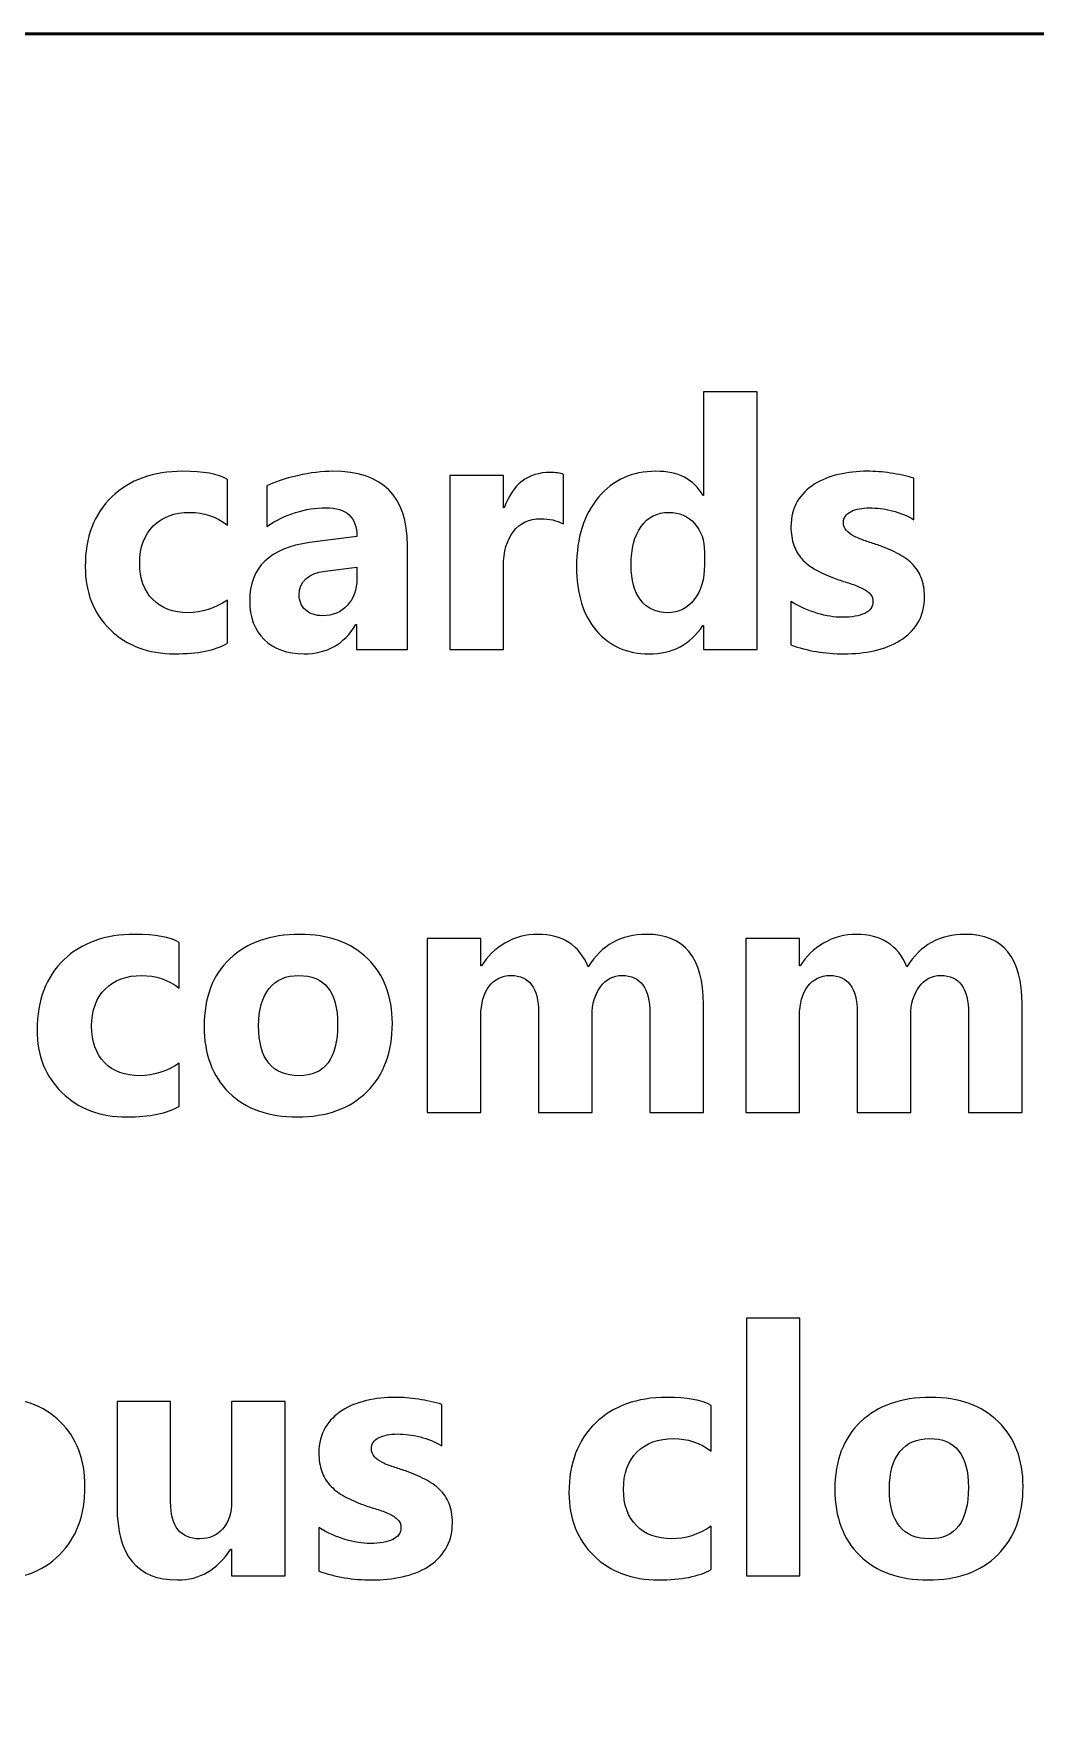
# Model space of a CAD drawing. Header units: centimetres. Extents: x -150 to 29, y -15 to 29.
# Drawn here: x -1.212 to 0.616, y -7.975 to -4.9 of the extents above; entities that cross this region are included whole.
import ezdxf

# ---------------------------------------------------------------- set-up
doc = ezdxf.new("R2010")
doc.units = ezdxf.units.CM
doc.header["$MEASUREMENT"] = 0
doc.layers.add('Layer 1', color=7, linetype='Continuous')

msp = doc.modelspace()

# ---------------------------------------------------------------- linework, layer by layer
at = {"layer": 'Layer 1', "color": 5, "lineweight": 53}
msp.add_open_spline([(-13.5, -4.9), (-13.5, -4.9), (4.5, -4.9), (4.5, -4.9), (4.5, -4.9), (4.5, -4.9), (4.5, -12.1), (4.5, -12.1), (4.5, -12.1), (4.5, -12.1), (-13.5, -12.1), (-13.5, -12.1), (-13.5, -12.1), (-13.5, -12.1), (-13.5, -4.9), (-13.5, -4.9)], degree=3, knots=[0, 0, 0, 0, 0.2, 0.2, 0.2, 0.2, 0.4, 0.4, 0.4, 0.4, 0.6, 0.6, 0.6, 0.6, 1, 1, 1, 1], dxfattribs=at)
at = {"layer": 'Layer 1', "color": 202, "lineweight": 9}
for points, knots in [([(0.10858, -6.02336), (0.10858, -6.02336), (0.01057, -6.02336), (0.01057, -6.02336), (0.01057, -6.02336), (0.01057, -6.02336), (0.01057, -5.97965), (0.01057, -5.97965), (0.01057, -5.97965), (0.01057, -5.97965), (0.00941, -5.97965), (0.00941, -5.97965), (0.00941, -5.97965), (-0.01292, -6.01394), (-0.04573, -6.03109), (-0.08891, -6.03109), (-0.08891, -6.03109), (-0.1286, -6.03109), (-0.16056, -6.01712), (-0.18469, -5.98907), (-0.18469, -5.98907), (-0.20892, -5.96113), (-0.22099, -5.92197), (-0.22099, -5.8717), (-0.22099, -5.8717), (-0.22099, -5.81921), (-0.20765, -5.77719), (-0.18098, -5.74555), (-0.18098, -5.74555), (-0.15431, -5.7139), (-0.11939, -5.69813), (-0.07621, -5.69813), (-0.07621, -5.69813), (-0.03525, -5.69813), (-0.00678, -5.71274), (0.00941, -5.74216), (0.00941, -5.74216), (0.00941, -5.74216), (0.01057, -5.74216), (0.01057, -5.74216), (0.01057, -5.74216), (0.01057, -5.74216), (0.01057, -5.55335), (0.01057, -5.55335), (0.01057, -5.55335), (0.01057, -5.55335), (0.10858, -5.55335), (0.10858, -5.55335), (0.10858, -5.55335), (0.10858, -5.55335), (0.10858, -6.02336), (0.10858, -6.02336)], [0, 0, 0, 0, 0.0714286, 0.0714286, 0.0714286, 0.0714286, 0.1428571, 0.1428571, 0.1428571, 0.1428571, 0.2142857, 0.2142857, 0.2142857, 0.2142857, 0.2857143, 0.2857143, 0.2857143, 0.2857143, 0.3571429, 0.3571429, 0.3571429, 0.3571429, 0.4285714, 0.4285714, 0.4285714, 0.4285714, 0.5, 0.5, 0.5, 0.5, 0.5714286, 0.5714286, 0.5714286, 0.5714286, 0.6428571, 0.6428571, 0.6428571, 0.6428571, 0.7142857, 0.7142857, 0.7142857, 0.7142857, 0.7857143, 0.7857143, 0.7857143, 0.7857143, 0.8571429, 0.8571429, 0.8571429, 0.8571429, 1, 1, 1, 1]), ([(-0.85822, -6.01193), (-0.88033, -6.02474), (-0.9123, -6.03109), (-0.95399, -6.03109), (-0.95399, -6.03109), (-1.00278, -6.03109), (-1.04226, -6.01637), (-1.07242, -5.98674), (-1.07242, -5.98674), (-1.10258, -5.95721), (-1.11772, -5.91911), (-1.11772, -5.87234), (-1.11772, -5.87234), (-1.11772, -5.81836), (-1.10153, -5.77592), (-1.06925, -5.74481), (-1.06925, -5.74481), (-1.03686, -5.71369), (-0.99358, -5.69813), (-0.93939, -5.69813), (-0.93939, -5.69813), (-0.90203, -5.69813), (-0.87494, -5.70311), (-0.85822, -5.71295), (-0.85822, -5.71295), (-0.85822, -5.71295), (-0.85822, -5.79614), (-0.85822, -5.79614), (-0.85822, -5.79614), (-0.87864, -5.78079), (-0.9015, -5.77317), (-0.92669, -5.77317), (-0.92669, -5.77317), (-0.95484, -5.77317), (-0.97707, -5.78132), (-0.99358, -5.79783), (-0.99358, -5.79783), (-1.00998, -5.81423), (-1.01824, -5.83688), (-1.01824, -5.86588), (-1.01824, -5.86588), (-1.01824, -5.89393), (-1.0103, -5.91604), (-0.99463, -5.93203), (-0.99463, -5.93203), (-0.97897, -5.94811), (-0.95728, -5.95605), (-0.92986, -5.95605), (-0.92986, -5.95605), (-0.90542, -5.95605), (-0.8816, -5.94843), (-0.85822, -5.93308), (-0.85822, -5.93308), (-0.85822, -5.93308), (-0.85822, -6.01193), (-0.85822, -6.01193)], [0, 0, 0, 0, 0.0666667, 0.0666667, 0.0666667, 0.0666667, 0.1333333, 0.1333333, 0.1333333, 0.1333333, 0.2, 0.2, 0.2, 0.2, 0.2666667, 0.2666667, 0.2666667, 0.2666667, 0.3333333, 0.3333333, 0.3333333, 0.3333333, 0.4, 0.4, 0.4, 0.4, 0.4666667, 0.4666667, 0.4666667, 0.4666667, 0.5333333, 0.5333333, 0.5333333, 0.5333333, 0.6, 0.6, 0.6, 0.6, 0.6666667, 0.6666667, 0.6666667, 0.6666667, 0.7333333, 0.7333333, 0.7333333, 0.7333333, 0.8, 0.8, 0.8, 0.8, 0.8666667, 0.8666667, 0.8666667, 0.8666667, 1, 1, 1, 1]), ([(-0.52981, -6.02336), (-0.52981, -6.02336), (-0.62252, -6.02336), (-0.62252, -6.02336), (-0.62252, -6.02336), (-0.62252, -6.02336), (-0.62252, -5.97775), (-0.62252, -5.97775), (-0.62252, -5.97775), (-0.62252, -5.97775), (-0.62379, -5.97775), (-0.62379, -5.97775), (-0.62379, -5.97775), (-0.64507, -6.01331), (-0.67661, -6.03109), (-0.71841, -6.03109), (-0.71841, -6.03109), (-0.74921, -6.03109), (-0.77344, -6.02241), (-0.79112, -6.00494), (-0.79112, -6.00494), (-0.80879, -5.98748), (-0.81758, -5.96409), (-0.81758, -5.93499), (-0.81758, -5.93499), (-0.81758, -5.87339), (-0.78106, -5.83783), (-0.70814, -5.82831), (-0.70814, -5.82831), (-0.70814, -5.82831), (-0.62189, -5.81688), (-0.62189, -5.81688), (-0.62189, -5.81688), (-0.62189, -5.78217), (-0.64073, -5.76481), (-0.6784, -5.76481), (-0.6784, -5.76481), (-0.71619, -5.76481), (-0.75217, -5.77603), (-0.78625, -5.79857), (-0.78625, -5.79857), (-0.78625, -5.79857), (-0.78625, -5.7248), (-0.78625, -5.7248), (-0.78625, -5.7248), (-0.7726, -5.71771), (-0.75397, -5.71157), (-0.73026, -5.70618), (-0.73026, -5.70618), (-0.70666, -5.70078), (-0.68507, -5.69813), (-0.6656, -5.69813), (-0.6656, -5.69813), (-0.57511, -5.69813), (-0.52981, -5.74332), (-0.52981, -5.8336), (-0.52981, -5.8336), (-0.52981, -5.8336), (-0.52981, -6.02336), (-0.52981, -6.02336)], [0, 0, 0, 0, 0.0625, 0.0625, 0.0625, 0.0625, 0.125, 0.125, 0.125, 0.125, 0.1875, 0.1875, 0.1875, 0.1875, 0.25, 0.25, 0.25, 0.25, 0.3125, 0.3125, 0.3125, 0.3125, 0.375, 0.375, 0.375, 0.375, 0.4375, 0.4375, 0.4375, 0.4375, 0.5, 0.5, 0.5, 0.5, 0.5625, 0.5625, 0.5625, 0.5625, 0.625, 0.625, 0.625, 0.625, 0.6875, 0.6875, 0.6875, 0.6875, 0.75, 0.75, 0.75, 0.75, 0.8125, 0.8125, 0.8125, 0.8125, 0.875, 0.875, 0.875, 0.875, 1, 1, 1, 1]), ([(-0.24512, -5.79423), (-0.25697, -5.78777), (-0.27073, -5.7846), (-0.28639, -5.7846), (-0.28639, -5.7846), (-0.30767, -5.7846), (-0.32428, -5.79243), (-0.33635, -5.80799), (-0.33635, -5.80799), (-0.34831, -5.82365), (-0.35434, -5.84482), (-0.35434, -5.8717), (-0.35434, -5.8717), (-0.35434, -5.8717), (-0.35434, -6.02336), (-0.35434, -6.02336), (-0.35434, -6.02336), (-0.35434, -6.02336), (-0.45223, -6.02336), (-0.45223, -6.02336), (-0.45223, -6.02336), (-0.45223, -6.02336), (-0.45223, -5.70586), (-0.45223, -5.70586), (-0.45223, -5.70586), (-0.45223, -5.70586), (-0.35434, -5.70586), (-0.35434, -5.70586), (-0.35434, -5.70586), (-0.35434, -5.70586), (-0.35434, -5.76481), (-0.35434, -5.76481), (-0.35434, -5.76481), (-0.35434, -5.76481), (-0.35307, -5.76481), (-0.35307, -5.76481), (-0.35307, -5.76481), (-0.33751, -5.72173), (-0.30968, -5.70025), (-0.26935, -5.70025), (-0.26935, -5.70025), (-0.25898, -5.70025), (-0.25094, -5.70152), (-0.24512, -5.70395), (-0.24512, -5.70395), (-0.24512, -5.70395), (-0.24512, -5.79423), (-0.24512, -5.79423)], [0, 0, 0, 0, 0.0769231, 0.0769231, 0.0769231, 0.0769231, 0.1538462, 0.1538462, 0.1538462, 0.1538462, 0.2307692, 0.2307692, 0.2307692, 0.2307692, 0.3076923, 0.3076923, 0.3076923, 0.3076923, 0.3846154, 0.3846154, 0.3846154, 0.3846154, 0.4615385, 0.4615385, 0.4615385, 0.4615385, 0.5384615, 0.5384615, 0.5384615, 0.5384615, 0.6153846, 0.6153846, 0.6153846, 0.6153846, 0.6923077, 0.6923077, 0.6923077, 0.6923077, 0.7692308, 0.7692308, 0.7692308, 0.7692308, 0.8461538, 0.8461538, 0.8461538, 0.8461538, 1, 1, 1, 1]), ([(0.17028, -6.015), (0.17028, -6.015), (0.17028, -5.93562), (0.17028, -5.93562), (0.17028, -5.93562), (0.18647, -5.94536), (0.20256, -5.95256), (0.21854, -5.95732), (0.21854, -5.95732), (0.23452, -5.96208), (0.24965, -5.96441), (0.26394, -5.96441), (0.26394, -5.96441), (0.2813, -5.96441), (0.29505, -5.96208), (0.305, -5.95732), (0.305, -5.95732), (0.31506, -5.95256), (0.32003, -5.94536), (0.32003, -5.93562), (0.32003, -5.93562), (0.32003, -5.92938), (0.31781, -5.92419), (0.31326, -5.92007), (0.31326, -5.92007), (0.30871, -5.91594), (0.30289, -5.91234), (0.29569, -5.90927), (0.29569, -5.90927), (0.2886, -5.9062), (0.28077, -5.90334), (0.2723, -5.90091), (0.2723, -5.90091), (0.26383, -5.89837), (0.25568, -5.89562), (0.24785, -5.89255), (0.24785, -5.89255), (0.23526, -5.88779), (0.22415, -5.8826), (0.21451, -5.8772), (0.21451, -5.8772), (0.20488, -5.8717), (0.19684, -5.86535), (0.19028, -5.85805), (0.19028, -5.85805), (0.18382, -5.85085), (0.17885, -5.84249), (0.17546, -5.83297), (0.17546, -5.83297), (0.17208, -5.82344), (0.17028, -5.81222), (0.17028, -5.7992), (0.17028, -5.7992), (0.17028, -5.78142), (0.17419, -5.76608), (0.18192, -5.75327), (0.18192, -5.75327), (0.18964, -5.74047), (0.20002, -5.72999), (0.21293, -5.72184), (0.21293, -5.72184), (0.22584, -5.71369), (0.24066, -5.70766), (0.25727, -5.70385), (0.25727, -5.70385), (0.27389, -5.70004), (0.29124, -5.69813), (0.30924, -5.69813), (0.30924, -5.69813), (0.32331, -5.69813), (0.33749, -5.69919), (0.35199, -5.70141), (0.35199, -5.70141), (0.36649, -5.70353), (0.38078, -5.70671), (0.39485, -5.71083), (0.39485, -5.71083), (0.39485, -5.71083), (0.39485, -5.7865), (0.39485, -5.7865), (0.39485, -5.7865), (0.38237, -5.7792), (0.36914, -5.7738), (0.35496, -5.77021), (0.35496, -5.77021), (0.34077, -5.76661), (0.32691, -5.76481), (0.31326, -5.76481), (0.31326, -5.76481), (0.3068, -5.76481), (0.30077, -5.76534), (0.29516, -5.7665), (0.29516, -5.7665), (0.28944, -5.76756), (0.28436, -5.76925), (0.28003, -5.77148), (0.28003, -5.77148), (0.27569, -5.77359), (0.2723, -5.77634), (0.26987, -5.77984), (0.26987, -5.77984), (0.26733, -5.78322), (0.26616, -5.78714), (0.26616, -5.79148), (0.26616, -5.79148), (0.26616, -5.79719), (0.26796, -5.80217), (0.27166, -5.8063), (0.27166, -5.8063), (0.27547, -5.81042), (0.28024, -5.81402), (0.28627, -5.81698), (0.28627, -5.81698), (0.2923, -5.82005), (0.29897, -5.8227), (0.30627, -5.82503), (0.30627, -5.82503), (0.31357, -5.82746), (0.32088, -5.8299), (0.32818, -5.83233), (0.32818, -5.83233), (0.3412, -5.83688), (0.35294, -5.84186), (0.36353, -5.84725), (0.36353, -5.84725), (0.37401, -5.85265), (0.38311, -5.85889), (0.39062, -5.8662), (0.39062, -5.8662), (0.39814, -5.87339), (0.40396, -5.88186), (0.40798, -5.8916), (0.40798, -5.8916), (0.412, -5.90133), (0.41401, -5.91287), (0.41401, -5.92631), (0.41401, -5.92631), (0.41401, -5.94515), (0.40999, -5.96124), (0.40173, -5.97457), (0.40173, -5.97457), (0.39358, -5.98791), (0.38279, -5.9987), (0.36924, -6.00706), (0.36924, -6.00706), (0.3557, -6.01542), (0.34003, -6.02156), (0.32236, -6.02537), (0.32236, -6.02537), (0.30468, -6.02918), (0.28638, -6.03109), (0.26733, -6.03109), (0.26733, -6.03109), (0.2324, -6.03109), (0.20012, -6.02569), (0.17028, -6.015)], [0, 0, 0, 0, 0.025, 0.025, 0.025, 0.025, 0.05, 0.05, 0.05, 0.05, 0.075, 0.075, 0.075, 0.075, 0.1, 0.1, 0.1, 0.1, 0.125, 0.125, 0.125, 0.125, 0.15, 0.15, 0.15, 0.15, 0.175, 0.175, 0.175, 0.175, 0.2, 0.2, 0.2, 0.2, 0.225, 0.225, 0.225, 0.225, 0.25, 0.25, 0.25, 0.25, 0.275, 0.275, 0.275, 0.275, 0.3, 0.3, 0.3, 0.3, 0.325, 0.325, 0.325, 0.325, 0.35, 0.35, 0.35, 0.35, 0.375, 0.375, 0.375, 0.375, 0.4, 0.4, 0.4, 0.4, 0.425, 0.425, 0.425, 0.425, 0.45, 0.45, 0.45, 0.45, 0.475, 0.475, 0.475, 0.475, 0.5, 0.5, 0.5, 0.5, 0.525, 0.525, 0.525, 0.525, 0.55, 0.55, 0.55, 0.55, 0.575, 0.575, 0.575, 0.575, 0.6, 0.6, 0.6, 0.6, 0.625, 0.625, 0.625, 0.625, 0.65, 0.65, 0.65, 0.65, 0.675, 0.675, 0.675, 0.675, 0.7, 0.7, 0.7, 0.7, 0.725, 0.725, 0.725, 0.725, 0.75, 0.75, 0.75, 0.75, 0.775, 0.775, 0.775, 0.775, 0.8, 0.8, 0.8, 0.8, 0.825, 0.825, 0.825, 0.825, 0.85, 0.85, 0.85, 0.85, 0.875, 0.875, 0.875, 0.875, 0.9, 0.9, 0.9, 0.9, 0.925, 0.925, 0.925, 0.925, 0.95, 0.95, 0.95, 0.95, 1, 1, 1, 1]), ([(0.01248, -5.86895), (0.01248, -5.86895), (0.01248, -5.84503), (0.01248, -5.84503), (0.01248, -5.84503), (0.01248, -5.82439), (0.00645, -5.80725), (-0.00551, -5.7936), (-0.00551, -5.7936), (-0.01747, -5.77994), (-0.03313, -5.77317), (-0.05229, -5.77317), (-0.05229, -5.77317), (-0.07399, -5.77317), (-0.09103, -5.78164), (-0.1032, -5.79868), (-0.1032, -5.79868), (-0.11537, -5.81582), (-0.12151, -5.83921), (-0.12151, -5.86895), (-0.12151, -5.86895), (-0.12151, -5.89689), (-0.11558, -5.91837), (-0.10383, -5.9334), (-0.10383, -5.9334), (-0.09198, -5.94854), (-0.07568, -5.95605), (-0.05483, -5.95605), (-0.05483, -5.95605), (-0.03493, -5.95605), (-0.01874, -5.94811), (-0.00625, -5.93224), (-0.00625, -5.93224), (0.00624, -5.91626), (0.01248, -5.8952), (0.01248, -5.86895)], [0, 0, 0, 0, 0.1, 0.1, 0.1, 0.1, 0.2, 0.2, 0.2, 0.2, 0.3, 0.3, 0.3, 0.3, 0.4, 0.4, 0.4, 0.4, 0.5, 0.5, 0.5, 0.5, 0.6, 0.6, 0.6, 0.6, 0.7, 0.7, 0.7, 0.7, 0.8, 0.8, 0.8, 0.8, 1, 1, 1, 1]), ([(-0.62189, -5.89435), (-0.62189, -5.89435), (-0.62189, -5.87297), (-0.62189, -5.87297), (-0.62189, -5.87297), (-0.62189, -5.87297), (-0.67957, -5.88038), (-0.67957, -5.88038), (-0.67957, -5.88038), (-0.71142, -5.88451), (-0.7273, -5.8989), (-0.7273, -5.92356), (-0.7273, -5.92356), (-0.7273, -5.93467), (-0.72349, -5.94388), (-0.71576, -5.95097), (-0.71576, -5.95097), (-0.70793, -5.95806), (-0.69745, -5.96166), (-0.68423, -5.96166), (-0.68423, -5.96166), (-0.66581, -5.96166), (-0.65089, -5.95531), (-0.63925, -5.94261), (-0.63925, -5.94261), (-0.62771, -5.92991), (-0.62189, -5.91382), (-0.62189, -5.89435)], [0, 0, 0, 0, 0.125, 0.125, 0.125, 0.125, 0.25, 0.25, 0.25, 0.25, 0.375, 0.375, 0.375, 0.375, 0.5, 0.5, 0.5, 0.5, 0.625, 0.625, 0.625, 0.625, 0.75, 0.75, 0.75, 0.75, 1, 1, 1, 1]), ([(-0.94606, -6.85659), (-0.96817, -6.8694), (-1.00014, -6.87575), (-1.04183, -6.87575), (-1.04183, -6.87575), (-1.09062, -6.87575), (-1.1301, -6.86103), (-1.16026, -6.8314), (-1.16026, -6.8314), (-1.19042, -6.80187), (-1.20556, -6.76377), (-1.20556, -6.717), (-1.20556, -6.717), (-1.20556, -6.66302), (-1.18937, -6.62058), (-1.15709, -6.58947), (-1.15709, -6.58947), (-1.1247, -6.55835), (-1.08142, -6.54279), (-1.02723, -6.54279), (-1.02723, -6.54279), (-0.98987, -6.54279), (-0.96278, -6.54777), (-0.94606, -6.55761), (-0.94606, -6.55761), (-0.94606, -6.55761), (-0.94606, -6.6408), (-0.94606, -6.6408), (-0.94606, -6.6408), (-0.96648, -6.62545), (-0.98934, -6.61783), (-1.01453, -6.61783), (-1.01453, -6.61783), (-1.04268, -6.61783), (-1.06491, -6.62598), (-1.08142, -6.64249), (-1.08142, -6.64249), (-1.09782, -6.65889), (-1.10608, -6.68154), (-1.10608, -6.71054), (-1.10608, -6.71054), (-1.10608, -6.73859), (-1.09814, -6.7607), (-1.08247, -6.77669), (-1.08247, -6.77669), (-1.06681, -6.79277), (-1.04512, -6.80071), (-1.0177, -6.80071), (-1.0177, -6.80071), (-0.99326, -6.80071), (-0.96944, -6.79309), (-0.94606, -6.77774), (-0.94606, -6.77774), (-0.94606, -6.77774), (-0.94606, -6.85659), (-0.94606, -6.85659)], [0, 0, 0, 0, 0.0666667, 0.0666667, 0.0666667, 0.0666667, 0.1333333, 0.1333333, 0.1333333, 0.1333333, 0.2, 0.2, 0.2, 0.2, 0.2666667, 0.2666667, 0.2666667, 0.2666667, 0.3333333, 0.3333333, 0.3333333, 0.3333333, 0.4, 0.4, 0.4, 0.4, 0.4666667, 0.4666667, 0.4666667, 0.4666667, 0.5333333, 0.5333333, 0.5333333, 0.5333333, 0.6, 0.6, 0.6, 0.6, 0.6666667, 0.6666667, 0.6666667, 0.6666667, 0.7333333, 0.7333333, 0.7333333, 0.7333333, 0.8, 0.8, 0.8, 0.8, 0.8666667, 0.8666667, 0.8666667, 0.8666667, 1, 1, 1, 1]), ([(-0.73058, -6.87575), (-0.7835, -6.87575), (-0.82509, -6.86093), (-0.85536, -6.8313), (-0.85536, -6.8313), (-0.88562, -6.80166), (-0.90076, -6.76134), (-0.90076, -6.71054), (-0.90076, -6.71054), (-0.90076, -6.65805), (-0.8851, -6.61688), (-0.85366, -6.58724), (-0.85366, -6.58724), (-0.82223, -6.55761), (-0.77969, -6.54279), (-0.72624, -6.54279), (-0.72624, -6.54279), (-0.67353, -6.54279), (-0.63215, -6.55761), (-0.6022, -6.58724), (-0.6022, -6.58724), (-0.57225, -6.61688), (-0.55722, -6.65614), (-0.55722, -6.70493), (-0.55722, -6.70493), (-0.55722, -6.75764), (-0.57268, -6.79933), (-0.60358, -6.82992), (-0.60358, -6.82992), (-0.63448, -6.86051), (-0.67682, -6.87575), (-0.73058, -6.87575)], [0, 0, 0, 0, 0.1111111, 0.1111111, 0.1111111, 0.1111111, 0.2222222, 0.2222222, 0.2222222, 0.2222222, 0.3333333, 0.3333333, 0.3333333, 0.3333333, 0.4444444, 0.4444444, 0.4444444, 0.4444444, 0.5555556, 0.5555556, 0.5555556, 0.5555556, 0.6666667, 0.6666667, 0.6666667, 0.6666667, 0.7777778, 0.7777778, 0.7777778, 0.7777778, 1, 1, 1, 1]), ([(0.01047, -6.86802), (0.01047, -6.86802), (-0.08721, -6.86802), (-0.08721, -6.86802), (-0.08721, -6.86802), (-0.08721, -6.86802), (-0.08721, -6.68694), (-0.08721, -6.68694), (-0.08721, -6.68694), (-0.08721, -6.6408), (-0.10415, -6.61783), (-0.13801, -6.61783), (-0.13801, -6.61783), (-0.1541, -6.61783), (-0.16722, -6.62471), (-0.17738, -6.63857), (-0.17738, -6.63857), (-0.18754, -6.65244), (-0.19262, -6.66969), (-0.19262, -6.69033), (-0.19262, -6.69033), (-0.19262, -6.69033), (-0.19262, -6.86802), (-0.19262, -6.86802), (-0.19262, -6.86802), (-0.19262, -6.86802), (-0.29052, -6.86802), (-0.29052, -6.86802), (-0.29052, -6.86802), (-0.29052, -6.86802), (-0.29052, -6.68503), (-0.29052, -6.68503), (-0.29052, -6.68503), (-0.29052, -6.64027), (-0.30724, -6.61783), (-0.34047, -6.61783), (-0.34047, -6.61783), (-0.3572, -6.61783), (-0.37064, -6.62439), (-0.38058, -6.63762), (-0.38058, -6.63762), (-0.39064, -6.65085), (-0.39572, -6.66884), (-0.39572, -6.6916), (-0.39572, -6.6916), (-0.39572, -6.6916), (-0.39572, -6.86802), (-0.39572, -6.86802), (-0.39572, -6.86802), (-0.39572, -6.86802), (-0.49361, -6.86802), (-0.49361, -6.86802), (-0.49361, -6.86802), (-0.49361, -6.86802), (-0.49361, -6.55052), (-0.49361, -6.55052), (-0.49361, -6.55052), (-0.49361, -6.55052), (-0.39572, -6.55052), (-0.39572, -6.55052), (-0.39572, -6.55052), (-0.39572, -6.55052), (-0.39572, -6.60016), (-0.39572, -6.60016), (-0.39572, -6.60016), (-0.39572, -6.60016), (-0.39445, -6.60016), (-0.39445, -6.60016), (-0.39445, -6.60016), (-0.38429, -6.58322), (-0.37011, -6.56936), (-0.3518, -6.55877), (-0.3518, -6.55877), (-0.33349, -6.54809), (-0.31349, -6.54279), (-0.29179, -6.54279), (-0.29179, -6.54279), (-0.24692, -6.54279), (-0.21623, -6.56248), (-0.19972, -6.60195), (-0.19972, -6.60195), (-0.17548, -6.56248), (-0.14003, -6.54279), (-0.09304, -6.54279), (-0.09304, -6.54279), (-0.02403, -6.54279), (0.01047, -6.58534), (0.01047, -6.67053), (0.01047, -6.67053), (0.01047, -6.67053), (0.01047, -6.86802), (0.01047, -6.86802)], [0, 0, 0, 0, 0.0416667, 0.0416667, 0.0416667, 0.0416667, 0.0833333, 0.0833333, 0.0833333, 0.0833333, 0.125, 0.125, 0.125, 0.125, 0.1666667, 0.1666667, 0.1666667, 0.1666667, 0.2083333, 0.2083333, 0.2083333, 0.2083333, 0.25, 0.25, 0.25, 0.25, 0.2916667, 0.2916667, 0.2916667, 0.2916667, 0.3333333, 0.3333333, 0.3333333, 0.3333333, 0.375, 0.375, 0.375, 0.375, 0.4166667, 0.4166667, 0.4166667, 0.4166667, 0.4583333, 0.4583333, 0.4583333, 0.4583333, 0.5, 0.5, 0.5, 0.5, 0.5416667, 0.5416667, 0.5416667, 0.5416667, 0.5833333, 0.5833333, 0.5833333, 0.5833333, 0.625, 0.625, 0.625, 0.625, 0.6666667, 0.6666667, 0.6666667, 0.6666667, 0.7083333, 0.7083333, 0.7083333, 0.7083333, 0.75, 0.75, 0.75, 0.75, 0.7916667, 0.7916667, 0.7916667, 0.7916667, 0.8333333, 0.8333333, 0.8333333, 0.8333333, 0.875, 0.875, 0.875, 0.875, 0.9166667, 0.9166667, 0.9166667, 0.9166667, 1, 1, 1, 1]), ([(0.59213, -6.86802), (0.59213, -6.86802), (0.49445, -6.86802), (0.49445, -6.86802), (0.49445, -6.86802), (0.49445, -6.86802), (0.49445, -6.68694), (0.49445, -6.68694), (0.49445, -6.68694), (0.49445, -6.6408), (0.47751, -6.61783), (0.44365, -6.61783), (0.44365, -6.61783), (0.42756, -6.61783), (0.41444, -6.62471), (0.40428, -6.63857), (0.40428, -6.63857), (0.39412, -6.65244), (0.38904, -6.66969), (0.38904, -6.69033), (0.38904, -6.69033), (0.38904, -6.69033), (0.38904, -6.86802), (0.38904, -6.86802), (0.38904, -6.86802), (0.38904, -6.86802), (0.29114, -6.86802), (0.29114, -6.86802), (0.29114, -6.86802), (0.29114, -6.86802), (0.29114, -6.68503), (0.29114, -6.68503), (0.29114, -6.68503), (0.29114, -6.64027), (0.27442, -6.61783), (0.24119, -6.61783), (0.24119, -6.61783), (0.22446, -6.61783), (0.21102, -6.62439), (0.20108, -6.63762), (0.20108, -6.63762), (0.19102, -6.65085), (0.18594, -6.66884), (0.18594, -6.6916), (0.18594, -6.6916), (0.18594, -6.6916), (0.18594, -6.86802), (0.18594, -6.86802), (0.18594, -6.86802), (0.18594, -6.86802), (0.08805, -6.86802), (0.08805, -6.86802), (0.08805, -6.86802), (0.08805, -6.86802), (0.08805, -6.55052), (0.08805, -6.55052), (0.08805, -6.55052), (0.08805, -6.55052), (0.18594, -6.55052), (0.18594, -6.55052), (0.18594, -6.55052), (0.18594, -6.55052), (0.18594, -6.60016), (0.18594, -6.60016), (0.18594, -6.60016), (0.18594, -6.60016), (0.18721, -6.60016), (0.18721, -6.60016), (0.18721, -6.60016), (0.19737, -6.58322), (0.21155, -6.56936), (0.22986, -6.55877), (0.22986, -6.55877), (0.24817, -6.54809), (0.26817, -6.54279), (0.28987, -6.54279), (0.28987, -6.54279), (0.33474, -6.54279), (0.36543, -6.56248), (0.38194, -6.60195), (0.38194, -6.60195), (0.40618, -6.56248), (0.44163, -6.54279), (0.48862, -6.54279), (0.48862, -6.54279), (0.55763, -6.54279), (0.59213, -6.58534), (0.59213, -6.67053), (0.59213, -6.67053), (0.59213, -6.67053), (0.59213, -6.86802), (0.59213, -6.86802)], [0, 0, 0, 0, 0.0416667, 0.0416667, 0.0416667, 0.0416667, 0.0833333, 0.0833333, 0.0833333, 0.0833333, 0.125, 0.125, 0.125, 0.125, 0.1666667, 0.1666667, 0.1666667, 0.1666667, 0.2083333, 0.2083333, 0.2083333, 0.2083333, 0.25, 0.25, 0.25, 0.25, 0.2916667, 0.2916667, 0.2916667, 0.2916667, 0.3333333, 0.3333333, 0.3333333, 0.3333333, 0.375, 0.375, 0.375, 0.375, 0.4166667, 0.4166667, 0.4166667, 0.4166667, 0.4583333, 0.4583333, 0.4583333, 0.4583333, 0.5, 0.5, 0.5, 0.5, 0.5416667, 0.5416667, 0.5416667, 0.5416667, 0.5833333, 0.5833333, 0.5833333, 0.5833333, 0.625, 0.625, 0.625, 0.625, 0.6666667, 0.6666667, 0.6666667, 0.6666667, 0.7083333, 0.7083333, 0.7083333, 0.7083333, 0.75, 0.75, 0.75, 0.75, 0.7916667, 0.7916667, 0.7916667, 0.7916667, 0.8333333, 0.8333333, 0.8333333, 0.8333333, 0.875, 0.875, 0.875, 0.875, 0.9166667, 0.9166667, 0.9166667, 0.9166667, 1, 1, 1, 1]), ([(-0.72804, -6.61783), (-0.75122, -6.61783), (-0.76921, -6.62577), (-0.78201, -6.64164), (-0.78201, -6.64164), (-0.79482, -6.65762), (-0.80128, -6.68017), (-0.80128, -6.70927), (-0.80128, -6.70927), (-0.80128, -6.77023), (-0.77662, -6.80071), (-0.7274, -6.80071), (-0.7274, -6.80071), (-0.68052, -6.80071), (-0.65702, -6.76938), (-0.65702, -6.70684), (-0.65702, -6.70684), (-0.65702, -6.64746), (-0.68073, -6.61783), (-0.72804, -6.61783)], [0, 0, 0, 0, 0.1666667, 0.1666667, 0.1666667, 0.1666667, 0.3333333, 0.3333333, 0.3333333, 0.3333333, 0.5, 0.5, 0.5, 0.5, 0.6666667, 0.6666667, 0.6666667, 0.6666667, 1, 1, 1, 1]), ([(0.18679, -7.71268), (0.18679, -7.71268), (0.0889, -7.71268), (0.0889, -7.71268), (0.0889, -7.71268), (0.0889, -7.71268), (0.0889, -7.24267), (0.0889, -7.24267), (0.0889, -7.24267), (0.0889, -7.24267), (0.18679, -7.24267), (0.18679, -7.24267), (0.18679, -7.24267), (0.18679, -7.24267), (0.18679, -7.71268), (0.18679, -7.71268)], [0, 0, 0, 0, 0.2, 0.2, 0.2, 0.2, 0.4, 0.4, 0.4, 0.4, 0.6, 0.6, 0.6, 0.6, 1, 1, 1, 1]), ([(-1.2916, -7.72041), (-1.34452, -7.72041), (-1.38611, -7.70559), (-1.41638, -7.67596), (-1.41638, -7.67596), (-1.44664, -7.64632), (-1.46178, -7.606), (-1.46178, -7.5552), (-1.46178, -7.5552), (-1.46178, -7.50271), (-1.44612, -7.46154), (-1.41468, -7.4319), (-1.41468, -7.4319), (-1.38325, -7.40227), (-1.34071, -7.38745), (-1.28726, -7.38745), (-1.28726, -7.38745), (-1.23455, -7.38745), (-1.19317, -7.40227), (-1.16322, -7.4319), (-1.16322, -7.4319), (-1.13327, -7.46154), (-1.11824, -7.5008), (-1.11824, -7.54959), (-1.11824, -7.54959), (-1.11824, -7.6023), (-1.1337, -7.64399), (-1.1646, -7.67458), (-1.1646, -7.67458), (-1.1955, -7.70517), (-1.23784, -7.72041), (-1.2916, -7.72041)], [0, 0, 0, 0, 0.1111111, 0.1111111, 0.1111111, 0.1111111, 0.2222222, 0.2222222, 0.2222222, 0.2222222, 0.3333333, 0.3333333, 0.3333333, 0.3333333, 0.4444444, 0.4444444, 0.4444444, 0.4444444, 0.5555556, 0.5555556, 0.5555556, 0.5555556, 0.6666667, 0.6666667, 0.6666667, 0.6666667, 0.7777778, 0.7777778, 0.7777778, 0.7777778, 1, 1, 1, 1]), ([(-0.75301, -7.71268), (-0.75301, -7.71268), (-0.85069, -7.71268), (-0.85069, -7.71268), (-0.85069, -7.71268), (-0.85069, -7.71268), (-0.85069, -7.66431), (-0.85069, -7.66431), (-0.85069, -7.66431), (-0.85069, -7.66431), (-0.85218, -7.66431), (-0.85218, -7.66431), (-0.85218, -7.66431), (-0.87641, -7.70167), (-0.90869, -7.72041), (-0.94922, -7.72041), (-0.94922, -7.72041), (-1.02288, -7.72041), (-1.05961, -7.67585), (-1.05961, -7.58674), (-1.05961, -7.58674), (-1.05961, -7.58674), (-1.05961, -7.39518), (-1.05961, -7.39518), (-1.05961, -7.39518), (-1.05961, -7.39518), (-0.96192, -7.39518), (-0.96192, -7.39518), (-0.96192, -7.39518), (-0.96192, -7.39518), (-0.96192, -7.57806), (-0.96192, -7.57806), (-0.96192, -7.57806), (-0.96192, -7.62293), (-0.94414, -7.64537), (-0.90858, -7.64537), (-0.90858, -7.64537), (-0.89102, -7.64537), (-0.87705, -7.63923), (-0.86646, -7.62695), (-0.86646, -7.62695), (-0.85588, -7.61468), (-0.85069, -7.59796), (-0.85069, -7.5769), (-0.85069, -7.5769), (-0.85069, -7.5769), (-0.85069, -7.39518), (-0.85069, -7.39518), (-0.85069, -7.39518), (-0.85069, -7.39518), (-0.75301, -7.39518), (-0.75301, -7.39518), (-0.75301, -7.39518), (-0.75301, -7.39518), (-0.75301, -7.71268), (-0.75301, -7.71268)], [0, 0, 0, 0, 0.0666667, 0.0666667, 0.0666667, 0.0666667, 0.1333333, 0.1333333, 0.1333333, 0.1333333, 0.2, 0.2, 0.2, 0.2, 0.2666667, 0.2666667, 0.2666667, 0.2666667, 0.3333333, 0.3333333, 0.3333333, 0.3333333, 0.4, 0.4, 0.4, 0.4, 0.4666667, 0.4666667, 0.4666667, 0.4666667, 0.5333333, 0.5333333, 0.5333333, 0.5333333, 0.6, 0.6, 0.6, 0.6, 0.6666667, 0.6666667, 0.6666667, 0.6666667, 0.7333333, 0.7333333, 0.7333333, 0.7333333, 0.8, 0.8, 0.8, 0.8, 0.8666667, 0.8666667, 0.8666667, 0.8666667, 1, 1, 1, 1]), ([(-0.6913, -7.70432), (-0.6913, -7.70432), (-0.6913, -7.62494), (-0.6913, -7.62494), (-0.6913, -7.62494), (-0.67511, -7.63468), (-0.65902, -7.64188), (-0.64304, -7.64664), (-0.64304, -7.64664), (-0.62706, -7.6514), (-0.61193, -7.65373), (-0.59764, -7.65373), (-0.59764, -7.65373), (-0.58028, -7.65373), (-0.56653, -7.6514), (-0.55658, -7.64664), (-0.55658, -7.64664), (-0.54652, -7.64188), (-0.54155, -7.63468), (-0.54155, -7.62494), (-0.54155, -7.62494), (-0.54155, -7.6187), (-0.54377, -7.61351), (-0.54832, -7.60939), (-0.54832, -7.60939), (-0.55287, -7.60526), (-0.55869, -7.60166), (-0.56589, -7.59859), (-0.56589, -7.59859), (-0.57298, -7.59552), (-0.58081, -7.59266), (-0.58928, -7.59023), (-0.58928, -7.59023), (-0.59775, -7.58769), (-0.6059, -7.58494), (-0.61373, -7.58187), (-0.61373, -7.58187), (-0.62632, -7.57711), (-0.63743, -7.57192), (-0.64707, -7.56652), (-0.64707, -7.56652), (-0.6567, -7.56102), (-0.66474, -7.55467), (-0.6713, -7.54737), (-0.6713, -7.54737), (-0.67776, -7.54017), (-0.68273, -7.53181), (-0.68612, -7.52229), (-0.68612, -7.52229), (-0.6895, -7.51276), (-0.6913, -7.50154), (-0.6913, -7.48852), (-0.6913, -7.48852), (-0.6913, -7.47074), (-0.68739, -7.4554), (-0.67966, -7.44259), (-0.67966, -7.44259), (-0.67194, -7.42979), (-0.66156, -7.41931), (-0.64865, -7.41116), (-0.64865, -7.41116), (-0.63574, -7.40301), (-0.62092, -7.39698), (-0.60431, -7.39317), (-0.60431, -7.39317), (-0.58769, -7.38936), (-0.57034, -7.38745), (-0.55234, -7.38745), (-0.55234, -7.38745), (-0.53827, -7.38745), (-0.52409, -7.38851), (-0.50959, -7.39073), (-0.50959, -7.39073), (-0.49509, -7.39285), (-0.4808, -7.39603), (-0.46673, -7.40015), (-0.46673, -7.40015), (-0.46673, -7.40015), (-0.46673, -7.47582), (-0.46673, -7.47582), (-0.46673, -7.47582), (-0.47921, -7.46852), (-0.49244, -7.46312), (-0.50662, -7.45953), (-0.50662, -7.45953), (-0.52081, -7.45593), (-0.53467, -7.45413), (-0.54832, -7.45413), (-0.54832, -7.45413), (-0.55478, -7.45413), (-0.56081, -7.45466), (-0.56642, -7.45582), (-0.56642, -7.45582), (-0.57214, -7.45688), (-0.57722, -7.45857), (-0.58155, -7.4608), (-0.58155, -7.4608), (-0.58589, -7.46291), (-0.58928, -7.46566), (-0.59171, -7.46916), (-0.59171, -7.46916), (-0.59425, -7.47254), (-0.59542, -7.47646), (-0.59542, -7.4808), (-0.59542, -7.4808), (-0.59542, -7.48651), (-0.59362, -7.49149), (-0.58992, -7.49562), (-0.58992, -7.49562), (-0.58611, -7.49974), (-0.58134, -7.50334), (-0.57531, -7.5063), (-0.57531, -7.5063), (-0.56928, -7.50937), (-0.56261, -7.51202), (-0.55531, -7.51435), (-0.55531, -7.51435), (-0.54801, -7.51678), (-0.5407, -7.51922), (-0.5334, -7.52165), (-0.5334, -7.52165), (-0.52038, -7.5262), (-0.50864, -7.53118), (-0.49805, -7.53657), (-0.49805, -7.53657), (-0.48757, -7.54197), (-0.47847, -7.54821), (-0.47096, -7.55552), (-0.47096, -7.55552), (-0.46344, -7.56271), (-0.45762, -7.57118), (-0.4536, -7.58092), (-0.4536, -7.58092), (-0.44958, -7.59065), (-0.44757, -7.60219), (-0.44757, -7.61563), (-0.44757, -7.61563), (-0.44757, -7.63447), (-0.45159, -7.65056), (-0.45985, -7.66389), (-0.45985, -7.66389), (-0.468, -7.67723), (-0.47879, -7.68802), (-0.49234, -7.69638), (-0.49234, -7.69638), (-0.50588, -7.70474), (-0.52155, -7.71088), (-0.53922, -7.71469), (-0.53922, -7.71469), (-0.5569, -7.7185), (-0.5752, -7.72041), (-0.59425, -7.72041), (-0.59425, -7.72041), (-0.62918, -7.72041), (-0.66146, -7.71501), (-0.6913, -7.70432)], [0, 0, 0, 0, 0.025, 0.025, 0.025, 0.025, 0.05, 0.05, 0.05, 0.05, 0.075, 0.075, 0.075, 0.075, 0.1, 0.1, 0.1, 0.1, 0.125, 0.125, 0.125, 0.125, 0.15, 0.15, 0.15, 0.15, 0.175, 0.175, 0.175, 0.175, 0.2, 0.2, 0.2, 0.2, 0.225, 0.225, 0.225, 0.225, 0.25, 0.25, 0.25, 0.25, 0.275, 0.275, 0.275, 0.275, 0.3, 0.3, 0.3, 0.3, 0.325, 0.325, 0.325, 0.325, 0.35, 0.35, 0.35, 0.35, 0.375, 0.375, 0.375, 0.375, 0.4, 0.4, 0.4, 0.4, 0.425, 0.425, 0.425, 0.425, 0.45, 0.45, 0.45, 0.45, 0.475, 0.475, 0.475, 0.475, 0.5, 0.5, 0.5, 0.5, 0.525, 0.525, 0.525, 0.525, 0.55, 0.55, 0.55, 0.55, 0.575, 0.575, 0.575, 0.575, 0.6, 0.6, 0.6, 0.6, 0.625, 0.625, 0.625, 0.625, 0.65, 0.65, 0.65, 0.65, 0.675, 0.675, 0.675, 0.675, 0.7, 0.7, 0.7, 0.7, 0.725, 0.725, 0.725, 0.725, 0.75, 0.75, 0.75, 0.75, 0.775, 0.775, 0.775, 0.775, 0.8, 0.8, 0.8, 0.8, 0.825, 0.825, 0.825, 0.825, 0.85, 0.85, 0.85, 0.85, 0.875, 0.875, 0.875, 0.875, 0.9, 0.9, 0.9, 0.9, 0.925, 0.925, 0.925, 0.925, 0.95, 0.95, 0.95, 0.95, 1, 1, 1, 1]), ([(0.02465, -7.70125), (0.00254, -7.71406), (-0.02943, -7.72041), (-0.07112, -7.72041), (-0.07112, -7.72041), (-0.11991, -7.72041), (-0.15939, -7.70569), (-0.18955, -7.67606), (-0.18955, -7.67606), (-0.21971, -7.64653), (-0.23485, -7.60843), (-0.23485, -7.56166), (-0.23485, -7.56166), (-0.23485, -7.50768), (-0.21866, -7.46524), (-0.18638, -7.43413), (-0.18638, -7.43413), (-0.15399, -7.40301), (-0.11071, -7.38745), (-0.05652, -7.38745), (-0.05652, -7.38745), (-0.01916, -7.38745), (0.00793, -7.39243), (0.02465, -7.40227), (0.02465, -7.40227), (0.02465, -7.40227), (0.02465, -7.48546), (0.02465, -7.48546), (0.02465, -7.48546), (0.00423, -7.47011), (-0.01863, -7.46249), (-0.04382, -7.46249), (-0.04382, -7.46249), (-0.07197, -7.46249), (-0.0942, -7.47064), (-0.11071, -7.48715), (-0.11071, -7.48715), (-0.12711, -7.50355), (-0.13537, -7.5262), (-0.13537, -7.5552), (-0.13537, -7.5552), (-0.13537, -7.58325), (-0.12743, -7.60536), (-0.11176, -7.62135), (-0.11176, -7.62135), (-0.0961, -7.63743), (-0.07441, -7.64537), (-0.04699, -7.64537), (-0.04699, -7.64537), (-0.02255, -7.64537), (0.00127, -7.63775), (0.02465, -7.6224), (0.02465, -7.6224), (0.02465, -7.6224), (0.02465, -7.70125), (0.02465, -7.70125)], [0, 0, 0, 0, 0.0666667, 0.0666667, 0.0666667, 0.0666667, 0.1333333, 0.1333333, 0.1333333, 0.1333333, 0.2, 0.2, 0.2, 0.2, 0.2666667, 0.2666667, 0.2666667, 0.2666667, 0.3333333, 0.3333333, 0.3333333, 0.3333333, 0.4, 0.4, 0.4, 0.4, 0.4666667, 0.4666667, 0.4666667, 0.4666667, 0.5333333, 0.5333333, 0.5333333, 0.5333333, 0.6, 0.6, 0.6, 0.6, 0.6666667, 0.6666667, 0.6666667, 0.6666667, 0.7333333, 0.7333333, 0.7333333, 0.7333333, 0.8, 0.8, 0.8, 0.8, 0.8666667, 0.8666667, 0.8666667, 0.8666667, 1, 1, 1, 1]), ([(0.42058, -7.72041), (0.36766, -7.72041), (0.32607, -7.70559), (0.2958, -7.67596), (0.2958, -7.67596), (0.26554, -7.64632), (0.2504, -7.606), (0.2504, -7.5552), (0.2504, -7.5552), (0.2504, -7.50271), (0.26606, -7.46154), (0.2975, -7.4319), (0.2975, -7.4319), (0.32893, -7.40227), (0.37147, -7.38745), (0.42492, -7.38745), (0.42492, -7.38745), (0.47763, -7.38745), (0.51901, -7.40227), (0.54896, -7.4319), (0.54896, -7.4319), (0.57891, -7.46154), (0.59394, -7.5008), (0.59394, -7.54959), (0.59394, -7.54959), (0.59394, -7.6023), (0.57848, -7.64399), (0.54758, -7.67458), (0.54758, -7.67458), (0.51668, -7.70517), (0.47434, -7.72041), (0.42058, -7.72041)], [0, 0, 0, 0, 0.1111111, 0.1111111, 0.1111111, 0.1111111, 0.2222222, 0.2222222, 0.2222222, 0.2222222, 0.3333333, 0.3333333, 0.3333333, 0.3333333, 0.4444444, 0.4444444, 0.4444444, 0.4444444, 0.5555556, 0.5555556, 0.5555556, 0.5555556, 0.6666667, 0.6666667, 0.6666667, 0.6666667, 0.7777778, 0.7777778, 0.7777778, 0.7777778, 1, 1, 1, 1]), ([(0.42312, -7.46249), (0.39994, -7.46249), (0.38195, -7.47043), (0.36915, -7.4863), (0.36915, -7.4863), (0.35634, -7.50228), (0.34988, -7.52483), (0.34988, -7.55393), (0.34988, -7.55393), (0.34988, -7.61489), (0.37454, -7.64537), (0.42376, -7.64537), (0.42376, -7.64537), (0.47064, -7.64537), (0.49414, -7.61404), (0.49414, -7.5515), (0.49414, -7.5515), (0.49414, -7.49212), (0.47043, -7.46249), (0.42312, -7.46249)], [0, 0, 0, 0, 0.1666667, 0.1666667, 0.1666667, 0.1666667, 0.3333333, 0.3333333, 0.3333333, 0.3333333, 0.5, 0.5, 0.5, 0.5, 0.6666667, 0.6666667, 0.6666667, 0.6666667, 1, 1, 1, 1])]:
    msp.add_open_spline(points, degree=3, knots=knots, dxfattribs=at)

doc.saveas('drawing.dxf')
